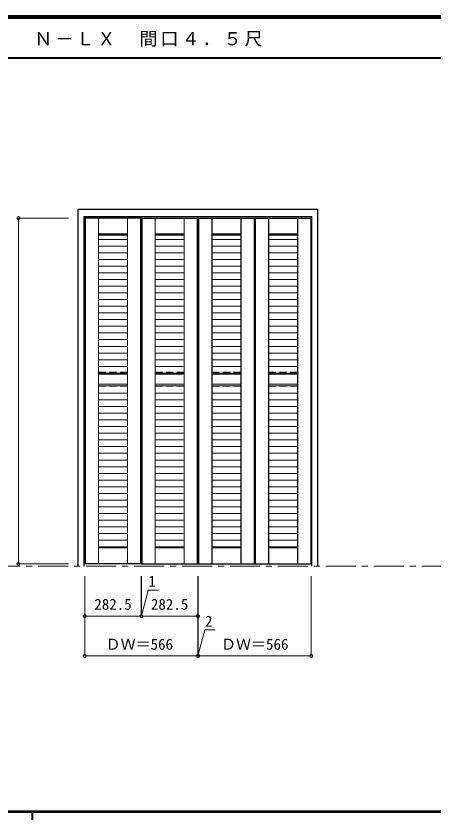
# Model space of a CAD drawing. Units: millimetres, scale not verified. Extents: x -6000 to 5700, y -4307 to 4260.
# Drawn here: x -562 to 1527, y 186 to 4175 of the extents above; entities that cross this region are included whole.
import ezdxf
from ezdxf.enums import TextEntityAlignment as Align

# ---------------------------------------------------------------- set-up
doc = ezdxf.new("R2010")
doc.units = ezdxf.units.MM
doc.header["$LTSCALE"] = 30
doc.header["$PDMODE"] = 32
doc.header["$PDSIZE"] = 15
doc.linetypes.add('CHAIN1', pattern=[8, 5, -1, 1, -1])
doc.linetypes.add('DASHED1', pattern=[1.8, 1.2, -0.6])
for name, color, linetype, lineweight in [('0-1_通り芯', 7, 'CHAIN1', 18), ('0-2_扉', 3, 'Continuous', 25), ('0-3_仕上げ', 7, 'Continuous', 18), ('0-4_枠', 3, 'Continuous', 25), ('0-B_寸法', 4, 'Continuous', 9), ('F-1_枠', 6, 'Continuous', 40)]:
    doc.layers.add(name, color=color, linetype=linetype, lineweight=lineweight)
doc.layers.add('0-A_文字', color=7, linetype='Continuous')
doc.styles.add('ＭＳ ゴシック', font='')
doc.styles.get('ＭＳ ゴシック').set_extended_font_data('MS Gothic')

msp = doc.modelspace()

# ---------------------------------------------------------------- linework, layer by layer
at = {"layer": '0-1_通り芯'}
msp.add_line((-5490, 1418), (5690, 1418), dxfattribs=at)
at = {"layer": '0-2_扉'}
for p, q in [((65.5, 3162.5), (-217, 3162.5)), ((-217, 3162.5), (-217, 1429.5)), ((65.5, 3162.5), (65.5, 1429.5)), ((66.5, 3162.5), (349, 3162.5)), ((66.5, 3162.5), (66.5, 1429.5)), ((349, 3162.5), (349, 1429.5)), ((351, 3162.5), (633.5, 3162.5)), ((351, 3162.5), (351, 1429.5)), ((633.5, 3162.5), (633.5, 1429.5)), ((634.5, 3162.5), (917, 3162.5)), ((634.5, 3162.5), (634.5, 1429.5)), ((917, 3162.5), (917, 1429.5)), ((65.5, 1429.5), (-217, 1429.5)), ((66.5, 1429.5), (349, 1429.5)), ((351, 1429.5), (633.5, 1429.5)), ((634.5, 1429.5), (917, 1429.5))]:
    msp.add_line(p, q, dxfattribs=at)
at = {"layer": '0-3_仕上げ'}
for p, q in [((-214, 3162.5), (-214, 1429.5)), ((-149, 3162.5), (-149, 1429.5)), ((-148, 3162.5), (-148, 1429.5)), ((-3.5, 1429.5), (-3.5, 3162.5)), ((-2.5, 1429.5), (-2.5, 3162.5)), ((62.5, 3162.5), (62.5, 1429.5)), ((69.5, 3162.5), (69.5, 1429.5)), ((134.5, 3162.5), (134.5, 1429.5)), ((135.5, 3162.5), (135.5, 1429.5)), ((280, 1429.5), (280, 3162.5)), ((281, 1429.5), (281, 3162.5)), ((346, 3162.5), (346, 1429.5)), ((354, 3162.5), (354, 1429.5)), ((419, 3162.5), (419, 1429.5)), ((420, 3162.5), (420, 1429.5)), ((564.5, 1429.5), (564.5, 3162.5)), ((565.5, 1429.5), (565.5, 3162.5)), ((630.5, 3162.5), (630.5, 1429.5)), ((637.5, 3162.5), (637.5, 1429.5)), ((702.5, 3162.5), (702.5, 1429.5)), ((703.5, 3162.5), (703.5, 1429.5)), ((848, 1429.5), (848, 3162.5)), ((849, 1429.5), (849, 3162.5)), ((914, 3162.5), (914, 1429.5)), ((-3.5, 3082.5), (-148, 3082.5)), ((-3.5, 3079.5), (-148, 3079.5)), ((-3.5, 3076.04), (-148, 3076.04)), ((280, 3082.5), (135.5, 3082.5)), ((280, 3079.5), (135.5, 3079.5)), ((280, 3076.04), (135.5, 3076.04)), ((564.5, 3082.5), (420, 3082.5)), ((564.5, 3079.5), (420, 3079.5)), ((564.5, 3076.04), (420, 3076.04)), ((848, 3082.5), (703.5, 3082.5)), ((848, 3079.5), (703.5, 3079.5)), ((848, 3076.04), (703.5, 3076.04)), ((-3.5, 3055.47), (-148, 3055.47)), ((280, 3055.47), (135.5, 3055.47)), ((564.5, 3055.47), (420, 3055.47)), ((848, 3055.47), (703.5, 3055.47)), ((-3.5, 3021.97), (-148, 3021.97)), ((280, 3021.97), (135.5, 3021.97)), ((564.5, 3021.97), (420, 3021.97)), ((848, 3021.97), (703.5, 3021.97)), ((-3.5, 2988.47), (-148, 2988.47)), ((-3.5, 2954.97), (-148, 2954.97)), ((280, 2988.47), (135.5, 2988.47)), ((280, 2954.97), (135.5, 2954.97)), ((564.5, 2988.47), (420, 2988.47)), ((564.5, 2954.97), (420, 2954.97)), ((848, 2988.47), (703.5, 2988.47)), ((848, 2954.97), (703.5, 2954.97)), ((-3.5, 2921.47), (-148, 2921.47)), ((280, 2921.47), (135.5, 2921.47)), ((564.5, 2921.47), (420, 2921.47)), ((848, 2921.47), (703.5, 2921.47)), ((-3.5, 2887.97), (-148, 2887.97)), ((280, 2887.97), (135.5, 2887.97)), ((564.5, 2887.97), (420, 2887.97)), ((848, 2887.97), (703.5, 2887.97)), ((-3.5, 2854.47), (-148, 2854.47)), ((280, 2854.47), (135.5, 2854.47)), ((564.5, 2854.47), (420, 2854.47)), ((848, 2854.47), (703.5, 2854.47)), ((-3.5, 2820.97), (-148, 2820.97)), ((280, 2820.97), (135.5, 2820.97)), ((564.5, 2820.97), (420, 2820.97)), ((848, 2820.97), (703.5, 2820.97)), ((-3.5, 2787.47), (-148, 2787.47)), ((-3.5, 2753.97), (-148, 2753.97)), ((280, 2787.47), (135.5, 2787.47)), ((280, 2753.97), (135.5, 2753.97)), ((564.5, 2787.47), (420, 2787.47)), ((564.5, 2753.97), (420, 2753.97)), ((848, 2787.47), (703.5, 2787.47)), ((848, 2753.97), (703.5, 2753.97)), ((-3.5, 2720.47), (-148, 2720.47)), ((280, 2720.47), (135.5, 2720.47)), ((564.5, 2720.47), (420, 2720.47)), ((848, 2720.47), (703.5, 2720.47)), ((-3.5, 2686.97), (-148, 2686.97)), ((280, 2686.97), (135.5, 2686.97)), ((564.5, 2686.97), (420, 2686.97)), ((848, 2686.97), (703.5, 2686.97)), ((-3.5, 2653.47), (-148, 2653.47)), ((280, 2653.47), (135.5, 2653.47)), ((564.5, 2653.47), (420, 2653.47)), ((848, 2653.47), (703.5, 2653.47)), ((-3.5, 2619.97), (-148, 2619.97)), ((280, 2619.97), (135.5, 2619.97)), ((564.5, 2619.97), (420, 2619.97)), ((848, 2619.97), (703.5, 2619.97)), ((-3.5, 2586.47), (-148, 2586.47)), ((-3.5, 2552.97), (-148, 2552.97)), ((280, 2586.47), (135.5, 2586.47)), ((280, 2552.97), (135.5, 2552.97)), ((564.5, 2586.47), (420, 2586.47)), ((564.5, 2552.97), (420, 2552.97)), ((848, 2586.47), (703.5, 2586.47)), ((848, 2552.97), (703.5, 2552.97)), ((-3.5, 2519.47), (-148, 2519.47)), ((280, 2519.47), (135.5, 2519.47)), ((564.5, 2519.47), (420, 2519.47)), ((848, 2519.47), (703.5, 2519.47)), ((-3.5, 2485.97), (-148, 2485.97)), ((280, 2485.97), (135.5, 2485.97)), ((564.5, 2485.97), (420, 2485.97)), ((848, 2485.97), (703.5, 2485.97)), ((-3.5, 2452.47), (-148, 2452.47)), ((280, 2452.47), (135.5, 2452.47)), ((564.5, 2452.47), (420, 2452.47)), ((848, 2452.47), (703.5, 2452.47)), ((-3.5, 2418.97), (-148, 2418.97)), ((280, 2418.97), (135.5, 2418.97)), ((564.5, 2418.97), (420, 2418.97)), ((848, 2418.97), (703.5, 2418.97)), ((-3.5, 2385.47), (-148, 2385.47)), ((-148, 2379.5), (-3.5, 2379.5)), ((280, 2385.47), (135.5, 2385.47)), ((135.5, 2379.5), (280, 2379.5)), ((564.5, 2385.47), (420, 2385.47)), ((420, 2379.5), (564.5, 2379.5)), ((848, 2385.47), (703.5, 2385.47)), ((703.5, 2379.5), (848, 2379.5)), ((-148, 2330.09), (-3.5, 2330.09)), ((-148, 2321.04), (-3.5, 2321.04)), ((135.5, 2330.09), (280, 2330.09)), ((135.5, 2321.04), (280, 2321.04)), ((420, 2330.09), (564.5, 2330.09)), ((420, 2321.04), (564.5, 2321.04)), ((703.5, 2330.09), (848, 2330.09)), ((703.5, 2321.04), (848, 2321.04)), ((-148, 2284.96), (-3.5, 2284.96)), ((135.5, 2284.96), (280, 2284.96)), ((420, 2284.96), (564.5, 2284.96)), ((703.5, 2284.96), (848, 2284.96)), ((-148, 2251.46), (-3.5, 2251.46)), ((135.5, 2251.46), (280, 2251.46)), ((420, 2251.46), (564.5, 2251.46)), ((703.5, 2251.46), (848, 2251.46)), ((-148, 2217.96), (-3.5, 2217.96)), ((135.5, 2217.96), (280, 2217.96)), ((420, 2217.96), (564.5, 2217.96)), ((703.5, 2217.96), (848, 2217.96)), ((-148, 2184.47), (-3.5, 2184.47)), ((135.5, 2184.47), (280, 2184.47)), ((420, 2184.47), (564.5, 2184.47)), ((703.5, 2184.47), (848, 2184.47)), ((-148, 2150.96), (-3.5, 2150.96)), ((-148, 2117.46), (-3.5, 2117.46)), ((135.5, 2150.96), (280, 2150.96)), ((135.5, 2117.46), (280, 2117.46)), ((420, 2150.96), (564.5, 2150.96)), ((420, 2117.46), (564.5, 2117.46)), ((703.5, 2150.96), (848, 2150.96)), ((703.5, 2117.46), (848, 2117.46)), ((-148, 2083.96), (-3.5, 2083.96)), ((135.5, 2083.96), (280, 2083.96)), ((420, 2083.96), (564.5, 2083.96)), ((703.5, 2083.96), (848, 2083.96)), ((-148, 2050.46), (-3.5, 2050.46)), ((135.5, 2050.46), (280, 2050.46)), ((420, 2050.46), (564.5, 2050.46)), ((703.5, 2050.46), (848, 2050.46)), ((-148, 2016.96), (-3.5, 2016.96)), ((135.5, 2016.96), (280, 2016.96)), ((420, 2016.96), (564.5, 2016.96)), ((703.5, 2016.96), (848, 2016.96)), ((-148, 1983.46), (-3.5, 1983.46)), ((135.5, 1983.46), (280, 1983.46)), ((420, 1983.46), (564.5, 1983.46)), ((703.5, 1983.46), (848, 1983.46)), ((-148, 1949.96), (-3.5, 1949.96)), ((-148, 1916.46), (-3.5, 1916.46)), ((135.5, 1949.96), (280, 1949.96)), ((135.5, 1916.46), (280, 1916.46)), ((420, 1949.96), (564.5, 1949.96)), ((420, 1916.46), (564.5, 1916.46)), ((703.5, 1949.96), (848, 1949.96)), ((703.5, 1916.46), (848, 1916.46)), ((-148, 1882.96), (-3.5, 1882.96)), ((135.5, 1882.96), (280, 1882.96)), ((420, 1882.96), (564.5, 1882.96)), ((703.5, 1882.96), (848, 1882.96)), ((-148, 1849.46), (-3.5, 1849.46)), ((135.5, 1849.46), (280, 1849.46)), ((420, 1849.46), (564.5, 1849.46)), ((703.5, 1849.46), (848, 1849.46)), ((-148, 1815.96), (-3.5, 1815.96)), ((135.5, 1815.96), (280, 1815.96)), ((420, 1815.96), (564.5, 1815.96)), ((703.5, 1815.96), (848, 1815.96)), ((-148, 1782.46), (-3.5, 1782.46)), ((135.5, 1782.46), (280, 1782.46)), ((420, 1782.46), (564.5, 1782.46)), ((703.5, 1782.46), (848, 1782.46)), ((-148, 1748.96), (-3.5, 1748.96)), ((-148, 1715.46), (-3.5, 1715.46)), ((135.5, 1748.96), (280, 1748.96)), ((135.5, 1715.46), (280, 1715.46)), ((420, 1748.96), (564.5, 1748.96)), ((420, 1715.46), (564.5, 1715.46)), ((703.5, 1748.96), (848, 1748.96)), ((703.5, 1715.46), (848, 1715.46)), ((-148, 1681.97), (-3.5, 1681.97)), ((135.5, 1681.97), (280, 1681.97)), ((420, 1681.97), (564.5, 1681.97)), ((703.5, 1681.97), (848, 1681.97)), ((-148, 1648.46), (-3.5, 1648.46)), ((135.5, 1648.46), (280, 1648.46)), ((420, 1648.46), (564.5, 1648.46)), ((703.5, 1648.46), (848, 1648.46)), ((-148, 1614.96), (-3.5, 1614.96)), ((135.5, 1614.96), (280, 1614.96)), ((420, 1614.96), (564.5, 1614.96)), ((703.5, 1614.96), (848, 1614.96)), ((-148, 1581.46), (-3.5, 1581.46)), ((135.5, 1581.46), (280, 1581.46)), ((420, 1581.46), (564.5, 1581.46)), ((703.5, 1581.46), (848, 1581.46)), ((-148, 1547.96), (-3.5, 1547.96)), ((135.5, 1547.96), (280, 1547.96)), ((420, 1547.96), (564.5, 1547.96)), ((703.5, 1547.96), (848, 1547.96)), ((-148, 1514.46), (-3.5, 1514.46)), ((-148, 1512.5), (-3.5, 1512.5)), ((-148, 1509.5), (-3.5, 1509.5)), ((135.5, 1514.46), (280, 1514.46)), ((135.5, 1512.5), (280, 1512.5)), ((135.5, 1509.5), (280, 1509.5)), ((420, 1514.46), (564.5, 1514.46)), ((420, 1512.5), (564.5, 1512.5)), ((420, 1509.5), (564.5, 1509.5)), ((703.5, 1514.46), (848, 1514.46)), ((703.5, 1512.5), (848, 1512.5)), ((703.5, 1509.5), (848, 1509.5))]:
    msp.add_line(p, q, dxfattribs=at)
at = {"layer": '0-3_仕上げ', "linetype": 'DASHED1'}
for p, q in [((-148, 2389.83), (-3.5, 2389.83)), ((135.5, 2389.83), (280, 2389.83)), ((420, 2389.83), (564.5, 2389.83)), ((703.5, 2389.83), (848, 2389.83)), ((-148, 2319.83), (-3.5, 2319.83)), ((135.5, 2319.83), (280, 2319.83)), ((420, 2319.83), (564.5, 2319.83)), ((703.5, 2319.83), (848, 2319.83))]:
    msp.add_line(p, q, dxfattribs=at)
at = {"layer": '0-4_枠'}
for p, q in [((-249.5, 1418), (-249.5, 3206)), ((-249.5, 3206), (949.5, 3206)), ((949.5, 1418), (949.5, 3206)), ((-219.5, 1418), (-219.5, 3170)), ((-219.5, 3170), (919.5, 3170)), ((919.5, 1418), (919.5, 3170))]:
    msp.add_line(p, q, dxfattribs=at)
at = {"layer": '0-B_寸法'}
for p, q in [((-549.5, 3162.5), (-299.5, 3162.5)), ((-549.5, 3162.5), (-549.5, 1429.5)), ((-549.5, 1429.5), (-299.5, 1429.5)), ((-217, 968), (-217, 1368)), ((65.5, 1168), (65.5, 1368)), ((66.5, 1168), (66.5, 1368)), ((66, 1168), (100.95, 1298.43)), ((100.95, 1298.43), (151.73, 1298.43)), ((-217, 1168), (65.5, 1168)), ((65.5, 1168), (66.5, 1168)), ((66.5, 1168), (349, 1168)), ((-217, 968), (349, 968))]:
    msp.add_line(p, q, dxfattribs=at)
for points in [[(349, 968), (349, 1168), (349, 1368)], [(349, 968), (351, 968), (351, 1368)], [(351, 968), (917, 968), (917, 1368)], [(349.5, 968), (384.45, 1098.43), (435.23, 1098.43)]]:
    msp.add_lwpolyline(points, dxfattribs=at)
at = {"layer": '0-B_寸法', "color": 7}
for p in [(-549.5, 3162.5), (-549.5, 1429.5), (-217, 1168), (65.5, 1168), (66.5, 1168), (349, 1168), (-217, 968), (349, 968), (351, 968), (917, 968)]:
    msp.add_point(p, dxfattribs=at)
at = {"layer": 'F-1_枠'}
for p, q in [((-6000, 4175), (5700, 4175)), ((-6000, 4170), (5700, 4170)), ((-6000, 4165), (5700, 4165)), ((-6000, 3965), (5700, 3965)), ((-6000, 190.5), (5700, 190.5)), ((-6000, 187.5), (5700, 187.5)), ((-478.47, -3790), (-478.47, 190.5))]:
    msp.add_line(p, q, dxfattribs=at)

# ---------------------------------------------------------------- texts
at = {"layer": '0-A_文字', "insert": (-470, 4020), "char_height": 65.98, "attachment_point": 7, "style": 'ＭＳ ゴシック'}
msp.add_mtext('\\T1.17;Ｎ－ＬＸ\u3000間口４．５尺', dxfattribs=at)
at = {"layer": '0-B_寸法', "color": 7, "style": 'ＭＳ ゴシック'}
for s, p in [('1', (100.95, 1298.43)), ('282.5', (-169.5, 1183)), ('282.5', (114, 1183)), ('2', (384.45, 1098.43)), ('ＤＷ＝566', (-112.75, 983)), ('ＤＷ＝566', (465.25, 983))]:
    msp.add_text(s, height=54.99, dxfattribs=at).set_placement(p, align=Align.BOTTOM_LEFT)

doc.saveas('drawing.dxf')
